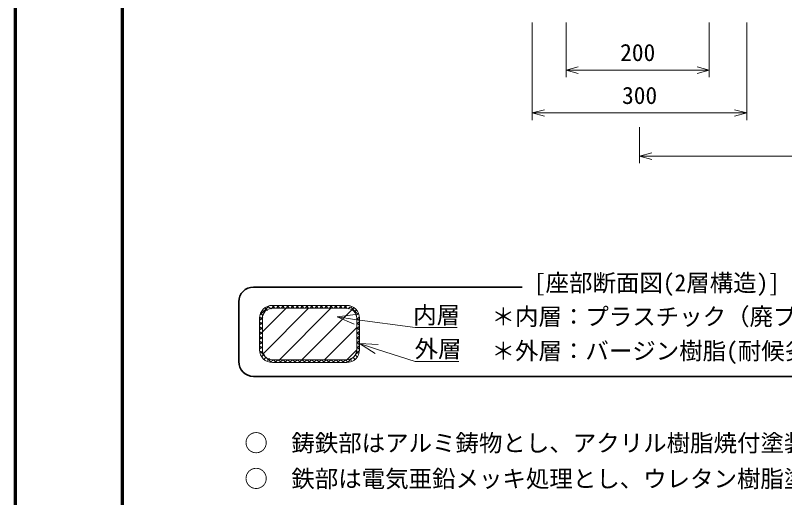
# Model space of a CAD drawing. Units: millimetres, scale not verified. Extents: x -2100 to 2100, y -1485 to 1485.
# Drawn here: x -2100 to -1024, y -816 to -141 of the extents above; entities that cross this region are included whole.
import ezdxf
from ezdxf.enums import TextEntityAlignment as Align

# ---------------------------------------------------------------- set-up
doc = ezdxf.new("R2010")
doc.units = ezdxf.units.MM
doc.header["$LTSCALE"] = 5
doc.layers.add('0-0_D-DOC', color=7, linetype='Continuous')
doc.layers.add('0-2_D-MTR-TXT', color=7, linetype='Continuous')
for name, color, linetype, lineweight in [('0-1_D-MTR-LINE', 7, 'Continuous', 18), ('0-3_D-MTR-FRAM', 7, 'Continuous', 35), ('0-4_D-TTL-FRAM', 2, 'Continuous', 18), ('0-D_D-STR-HTXT', 7, 'Continuous', 13), ('0-E_0', 7, 'Continuous', 18), ('0-F_AM_5', 7, 'Continuous', 13)]:
    doc.layers.add(name, color=color, linetype=linetype, lineweight=lineweight)
doc.styles.add('ＭＳ ゴシック', font='')
doc.styles.get('ＭＳ ゴシック').set_extended_font_data('MS Gothic')

# ---------------------------------------------------------------- blocks, each defined once
blk = doc.blocks.new('_Open30')
at = {"layer": '0-E_0'}
blk.add_line((0, 0), (-5, 0), dxfattribs=at)
blk.add_lwpolyline([(-5, 1.34), (0, 0), (-5, -1.34)], dxfattribs=at)

msp = doc.modelspace()

# ---------------------------------------------------------------- linework, layer by layer
at = {"layer": '0-1_D-MTR-LINE'}
for p, q in [((-1757.237, -559.488), (-1745.793, -548.044)), ((-1742.858, -551.585), (-1746.27, -548.172)), ((-1742.415, -551.402), (-1737.672, -546.659)), ((-1737.049, -550.659), (-1740.958, -546.749)), ((-1740.622, -546.659), (-1636.622, -546.659)), ((-1734.937, -550.659), (-1730.937, -546.659)), ((-1730.313, -550.659), (-1734.313, -546.659)), ((-1728.202, -550.659), (-1724.202, -546.659)), ((-1723.578, -550.659), (-1727.578, -546.659)), ((-1721.467, -550.659), (-1717.467, -546.659)), ((-1716.843, -550.659), (-1720.843, -546.659)), ((-1714.732, -550.659), (-1710.732, -546.659)), ((-1710.108, -550.659), (-1714.108, -546.659)), ((-1707.996, -550.659), (-1703.996, -546.659)), ((-1703.373, -550.659), (-1707.373, -546.659)), ((-1701.261, -550.659), (-1697.261, -546.659)), ((-1696.637, -550.659), (-1700.637, -546.659)), ((-1694.526, -550.659), (-1690.526, -546.659)), ((-1689.902, -550.659), (-1693.902, -546.659)), ((-1687.791, -550.659), (-1683.791, -546.659)), ((-1683.167, -550.659), (-1687.167, -546.659)), ((-1681.056, -550.659), (-1677.056, -546.659)), ((-1676.432, -550.659), (-1680.432, -546.659)), ((-1674.32, -550.659), (-1670.32, -546.659)), ((-1669.697, -550.659), (-1673.697, -546.659)), ((-1667.585, -550.659), (-1663.585, -546.659)), ((-1662.961, -550.659), (-1666.961, -546.659)), ((-1660.85, -550.659), (-1656.85, -546.659)), ((-1656.226, -550.659), (-1660.226, -546.659)), ((-1654.115, -550.659), (-1650.115, -546.659)), ((-1649.491, -550.659), (-1653.491, -546.659)), ((-1647.38, -550.659), (-1643.38, -546.659)), ((-1642.756, -550.659), (-1646.756, -546.659)), ((-1640.644, -550.659), (-1636.644, -546.659)), ((-1635.801, -550.879), (-1640.021, -546.659)), ((-1634.483, -551.232), (-1631.875, -548.625)), ((-1753.265, -561.383), (-1756.798, -557.851)), ((-1754.622, -583.814), (-1721.467, -550.659)), ((-1751.292, -556.621), (-1754.232, -553.681)), ((-1752.693, -613.316), (-1690.036, -550.659)), ((-1747.62, -553.558), (-1750.865, -550.313)), ((-1740.622, -550.659), (-1636.622, -550.659)), ((-1730.605, -622.659), (-1658.605, -550.659)), ((-1699.174, -622.659), (-1629.336, -552.821)), ((-1620.981, -558.963), (-1630.926, -549.018)), ((-1629.336, -552.821), (-1627.113, -550.598)), ((-1625.968, -556.188), (-1623.255, -553.475)), ((-1623.696, -560.651), (-1621.282, -558.237)), ((-1758.622, -567.609), (-1753.879, -562.866)), ((-1758.622, -564.659), (-1758.622, -608.659)), ((-1754.622, -573.497), (-1758.622, -569.497)), ((-1754.622, -566.761), (-1758.221, -563.162)), ((-1754.622, -564.659), (-1754.622, -608.659)), ((-1622.622, -566.313), (-1619.309, -563)), ((-1622.622, -564.659), (-1622.622, -608.659)), ((-1622.622, -573.048), (-1618.622, -569.048)), ((-1618.622, -564.659), (-1618.622, -608.659)), ((-1758.622, -574.344), (-1754.622, -570.344)), ((-1754.622, -580.232), (-1758.622, -576.232)), ((-1758.622, -581.079), (-1754.622, -577.079)), ((-1667.743, -622.659), (-1622.622, -577.538)), ((-1618.622, -574.793), (-1622.622, -570.793)), ((-1622.622, -579.783), (-1618.622, -575.783)), ((-1618.622, -581.528), (-1622.622, -577.528)), ((-1754.622, -586.967), (-1758.622, -582.967)), ((-1758.622, -587.814), (-1754.622, -583.814)), ((-1754.622, -593.702), (-1758.622, -589.702)), ((-1758.622, -594.549), (-1754.622, -590.549)), ((-1622.622, -586.518), (-1618.622, -582.518)), ((-1618.622, -588.263), (-1622.622, -584.263)), ((-1622.622, -593.253), (-1618.622, -589.253)), ((-1618.622, -594.998), (-1622.622, -590.998)), ((-1754.622, -600.437), (-1758.622, -596.437)), ((-1758.622, -601.285), (-1754.622, -597.285)), ((-1622.622, -599.988), (-1618.622, -595.988)), ((-1618.622, -601.734), (-1622.622, -597.734)), ((-1754.622, -607.173), (-1758.622, -603.173)), ((-1758.622, -608.02), (-1754.622, -604.02)), ((-1750.911, -617.619), (-1757.739, -610.791)), ((-1756.837, -612.97), (-1754.008, -610.141)), ((-1636.199, -622.546), (-1622.735, -609.082)), ((-1624.379, -615.216), (-1619.188, -610.025)), ((-1620.539, -613.287), (-1623.16, -610.666)), ((-1622.622, -606.724), (-1618.622, -602.724)), ((-1618.622, -608.469), (-1622.622, -604.469)), ((-1754.864, -617.732), (-1752.035, -614.904)), ((-1752.242, -621.846), (-1749.414, -619.017)), ((-1742.754, -625.776), (-1749.582, -618.947)), ((-1747.48, -623.818), (-1744.651, -620.99)), ((-1742.717, -625.791), (-1739.585, -622.659)), ((-1636.622, -622.659), (-1740.622, -622.659)), ((-1735.136, -626.659), (-1739.136, -622.659)), ((-1736.85, -626.659), (-1732.85, -622.659)), ((-1728.401, -626.659), (-1732.401, -622.659)), ((-1730.115, -626.659), (-1726.115, -622.659)), ((-1721.665, -626.659), (-1725.665, -622.659)), ((-1723.38, -626.659), (-1719.38, -622.659)), ((-1714.93, -626.659), (-1718.93, -622.659)), ((-1716.644, -626.659), (-1712.644, -622.659)), ((-1708.195, -626.659), (-1712.195, -622.659)), ((-1709.909, -626.659), (-1705.909, -622.659)), ((-1701.46, -626.659), (-1705.46, -622.659)), ((-1703.174, -626.659), (-1699.174, -622.659)), ((-1694.725, -626.659), (-1698.725, -622.659)), ((-1696.439, -626.659), (-1692.439, -622.659)), ((-1687.989, -626.659), (-1691.989, -622.659)), ((-1689.704, -626.659), (-1685.704, -622.659)), ((-1681.254, -626.659), (-1685.254, -622.659)), ((-1682.968, -626.659), (-1678.968, -622.659)), ((-1674.519, -626.659), (-1678.519, -622.659)), ((-1676.233, -626.659), (-1672.233, -622.659)), ((-1667.784, -626.659), (-1671.784, -622.659)), ((-1669.498, -626.659), (-1665.498, -622.659)), ((-1661.049, -626.659), (-1665.049, -622.659)), ((-1662.763, -626.659), (-1658.763, -622.659)), ((-1654.313, -626.659), (-1658.313, -622.659)), ((-1656.028, -626.659), (-1652.028, -622.659)), ((-1647.578, -626.659), (-1651.578, -622.659)), ((-1649.293, -626.659), (-1645.293, -622.659)), ((-1640.843, -626.659), (-1644.843, -622.659)), ((-1642.557, -626.659), (-1638.557, -622.659)), ((-1634.844, -625.923), (-1638.108, -622.659)), ((-1635.256, -626.093), (-1630.065, -620.902)), ((-1630.082, -623.95), (-1632.482, -621.55)), ((-1625.319, -621.977), (-1628.068, -619.229)), ((-1622.512, -618.049), (-1624.7, -615.861)), ((-1636.622, -626.659), (-1740.622, -626.659))]:
    msp.add_line(p, q, dxfattribs=at)
msp.add_lwpolyline([(-1618.622, -568.058), (-1619.08, -567.599), (-1622.842, -563.837)], dxfattribs=at)
for centre, radius, start, end in [((-1740.622, -564.659), 18, 90, 180), ((-1636.622, -564.659), 18, 0, 90), ((-1740.622, -564.659), 14, 90, 180), ((-1636.622, -564.659), 14, 0, 90), ((-1740.622, -608.659), 18, 180, 270), ((-1740.622, -608.659), 14, 180, 270), ((-1636.622, -608.659), 14, 270, 0), ((-1636.622, -608.659), 18, 270, 0)]:
    msp.add_arc(centre, radius, start, end, dxfattribs=at)
at = {"layer": '0-3_D-MTR-FRAM'}
for p, q in [((-1766.858, -520.986), (-1391.128, -520.986)), ((-1787.691, -541.819), (-1787.691, -625.152)), ((-1766.858, -645.986), (-641.858, -645.986))]:
    msp.add_line(p, q, dxfattribs=at)
for centre, start, end in [((-1766.858, -541.819), 90, 180), ((-1766.858, -625.152), 180, 270)]:
    msp.add_arc(centre, 20.833, start, end, dxfattribs=at)
at = {"layer": '0-4_D-TTL-FRAM', "lineweight": 70}
for points in [[(-2100, -1485), (-2100, 1485), (2100, 1485), (2100, -1485)], [(-1950, -1385), (-1950, 1385), (1950, 1385), (1950, -1385)]]:
    msp.add_lwpolyline(points, close=True, dxfattribs=at)
at = {"layer": '0-D_D-STR-HTXT'}
for p, q in [((-1540.955, -577.679), (-1482.06, -577.679)), ((-1540.955, -625.033), (-1480.03, -625.033))]:
    msp.add_line(p, q, dxfattribs=at)
for points in [[(-1625.267, -566.15), (-1541.055, -577.679), (-1540.955, -577.679)], [(-1594.816, -607.796), (-1541.055, -625.033), (-1540.955, -625.033)]]:
    msp.add_lwpolyline(points, dxfattribs=at)
at = {"layer": '0-E_0'}
for p, q in [((-1650.036, -562.759), (-1625.267, -566.15)), ((-1618.622, -600.163), (-1594.816, -607.796))]:
    msp.add_line(p, q, dxfattribs=at)
for points in [[(-1626.175, -572.787), (-1650.036, -562.759), (-1624.358, -559.513)], [(-1596.861, -614.175), (-1618.622, -600.163), (-1592.771, -601.417)]]:
    msp.add_lwpolyline(points, dxfattribs=at)
at = {"layer": '0-F_AM_5'}
for p, q in [((-1377.111, -150.877), (-1377.111, -287.436)), ((-1329.713, -150.877), (-1329.713, -227.436)), ((-1129.713, -150.877), (-1129.713, -227.436)), ((-1077.111, -150.877), (-1077.111, -287.436)), ((-1312.713, -217.436), (-1146.713, -217.436)), ((-1360.111, -277.436), (-1094.111, -277.436)), ((-1227.111, -297.436), (-1227.111, -347.761)), ((-1210.111, -337.761), (5.889, -337.761))]:
    msp.add_line(p, q, dxfattribs=at)

# ---------------------------------------------------------------- block references
at = {"layer": '0-F_AM_5', "xscale": 3.4, "yscale": 3.4, "rotation": 180}
for p in [(-1329.713, -217.436), (-1377.111, -277.436), (-1227.111, -337.761)]:
    msp.add_blockref('_Open30', p, dxfattribs=at)
at = {"layer": '0-F_AM_5', "xscale": 3.4, "yscale": 3.4}
for p in [(-1129.713, -217.436), (-1077.111, -277.436)]:
    msp.add_blockref('_Open30', p, dxfattribs=at)

# ---------------------------------------------------------------- texts
at = {"layer": '0-0_D-DOC', "style": 'ＭＳ ゴシック'}
for s, p in [('○\u3000鋳鉄部はアルミ鋳物とし、アクリル樹脂焼付塗装仕上げとする。(メーカー指定色)', (-1779.693, -758.394)), ('○\u3000鉄部は電気亜鉛メッキ処理とし、ウレタン樹脂塗装仕上げとする。(メーカー指定色)', (-1779.693, -808.394))]:
    msp.add_text(s, height=24.05, dxfattribs=at).set_placement(p, align=Align.BOTTOM_LEFT)
at = {"layer": '0-2_D-MTR-TXT', "style": 'ＭＳ ゴシック'}
for s, p in [('[座部断面図(2層構造)]', (-1374.916, -534.293)), ('＊内層：プラスチック（廃プラスチック含む）再生品。', (-1434.094, -581.525)), ('＊外層：バージン樹脂(耐候劣化防止のため)', (-1434.094, -629.525))]:
    msp.add_text(s, height=24.05, dxfattribs=at).set_placement(p, align=Align.BOTTOM_LEFT)
at = {"layer": '0-D_D-STR-HTXT', "style": 'ＭＳ ゴシック'}
for s, p in [('内層', (-1543.735, -579.386)), ('外層', (-1541.705, -626.74))]:
    msp.add_text(s, height=24.05, dxfattribs=at).set_placement(p, align=Align.BOTTOM_LEFT)
at = {"layer": '0-F_AM_5', "style": 'ＭＳ ゴシック'}
for s, p in [('200', (-1254.213, -212.062)), ('300', (-1251.549, -272.062))]:
    msp.add_text(s, height=24.05, dxfattribs=at).set_placement(p, align=Align.BOTTOM_LEFT)

doc.saveas('drawing.dxf')
